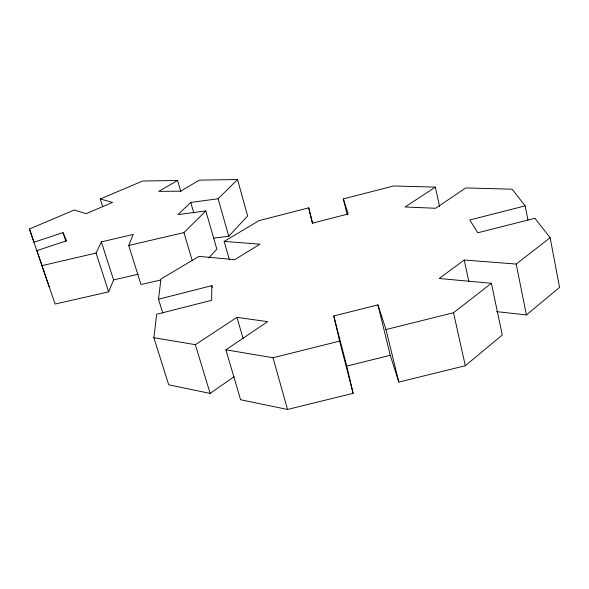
<?xml version="1.0" encoding="UTF-8"?>
<svg xmlns="http://www.w3.org/2000/svg" width="589" height="589" viewBox="0 0 589 589"><rect width="100%" height="100%" fill="white"/><g stroke="black" fill="none" stroke-linecap="round" stroke-linejoin="round"><path stroke-width="0.88" d="M162.814 313.098L158.515 299.227L211.841 285.65L211.672 300.302L156.696 314.254L153.862 337.703L168.712 384.831L210.133 393.415L234.186 376.614M158.515 299.227L160.959 279.024L199.001 256.377L234.716 259.668L259.963 244.185L224.151 241.402L229.416 259.845M160.687 280.018L140.97 284.509L128.711 245.458L133.247 234.429L101.367 241.888L96.066 253.056L108.648 291.864L55.123 304.049L41.399 263.997M108.648 291.864L113.596 279.908L101.367 241.888M208.742 257.923L216.848 249.169L205.826 210.936L177.952 214.58L190.733 202.447L218.129 198.758L237.551 179.535L247.616 215.942L228.775 236.285L213.358 238.133M128.711 245.458L183.945 232.603L205.826 210.936M153.862 337.703L195.357 344.683L236.969 317.361L267.634 321.646L225.889 349.814L240.592 399.732L287.52 409.465L353.135 393.327L339.61 341.127L333.779 315.969L377.924 304.888L390.271 355.314L398.819 382.084L465.317 365.725L502.255 335.023L491.41 283.294L439.166 278.487L464.206 260.029L516.192 264.056L550.126 237.706L534.908 218.291L477.775 232.788L469.816 219.969L525.174 205.878L527.958 220.168M496.556 311.618L526.419 314.938L559.55 287.403L550.126 237.706M377.924 304.888L385.986 329.56L453.508 312.73L491.41 283.294M439.608 206.577L435.323 187.118L405.07 206.982L435.61 208.278L465.73 187.943L512.106 189.209L525.174 205.878M224.151 241.402L258.969 220.676L308.724 207.851L312.84 223.798M180.919 191.8L177.591 180.477L158.735 191.373L180.573 191.204L199.399 180.131L237.551 179.535M49.498 287.631L29.45 229.011L74.229 210.023L86.156 213.674L112.551 202.395L100.248 198.994L102.7 206.717M100.248 198.994L142.612 181.029L177.591 180.477M96.066 253.056L42.01 265.646L36.857 250.619L66.594 240.768L63.016 232.633L33.978 242.212L29.45 229.011M347.267 214.956L343.306 198.935L393.57 185.977L435.323 187.118M225.889 349.814L272.994 357.737L339.61 341.127M353.135 393.327L346.759 366.093L390.271 355.314M113.596 279.908L138.15 274.283M63.016 232.633L65.88 241.247M343.306 198.935L348.209 213.962L312.28 223.187L308.724 207.851M195.357 344.683L210.133 393.415M183.945 232.603L192.264 260.662M190.733 202.447L193.825 213.049M211.841 285.65L212.357 287.395M236.969 317.361L243.08 338.565M218.129 198.758L228.775 236.285M272.994 357.737L287.52 409.465M333.779 315.969L346.759 366.093M385.986 329.56L398.819 382.084M453.508 312.73L465.317 365.725M464.206 260.029L468.844 281.49M516.192 264.056L526.419 314.938"/></g></svg>
